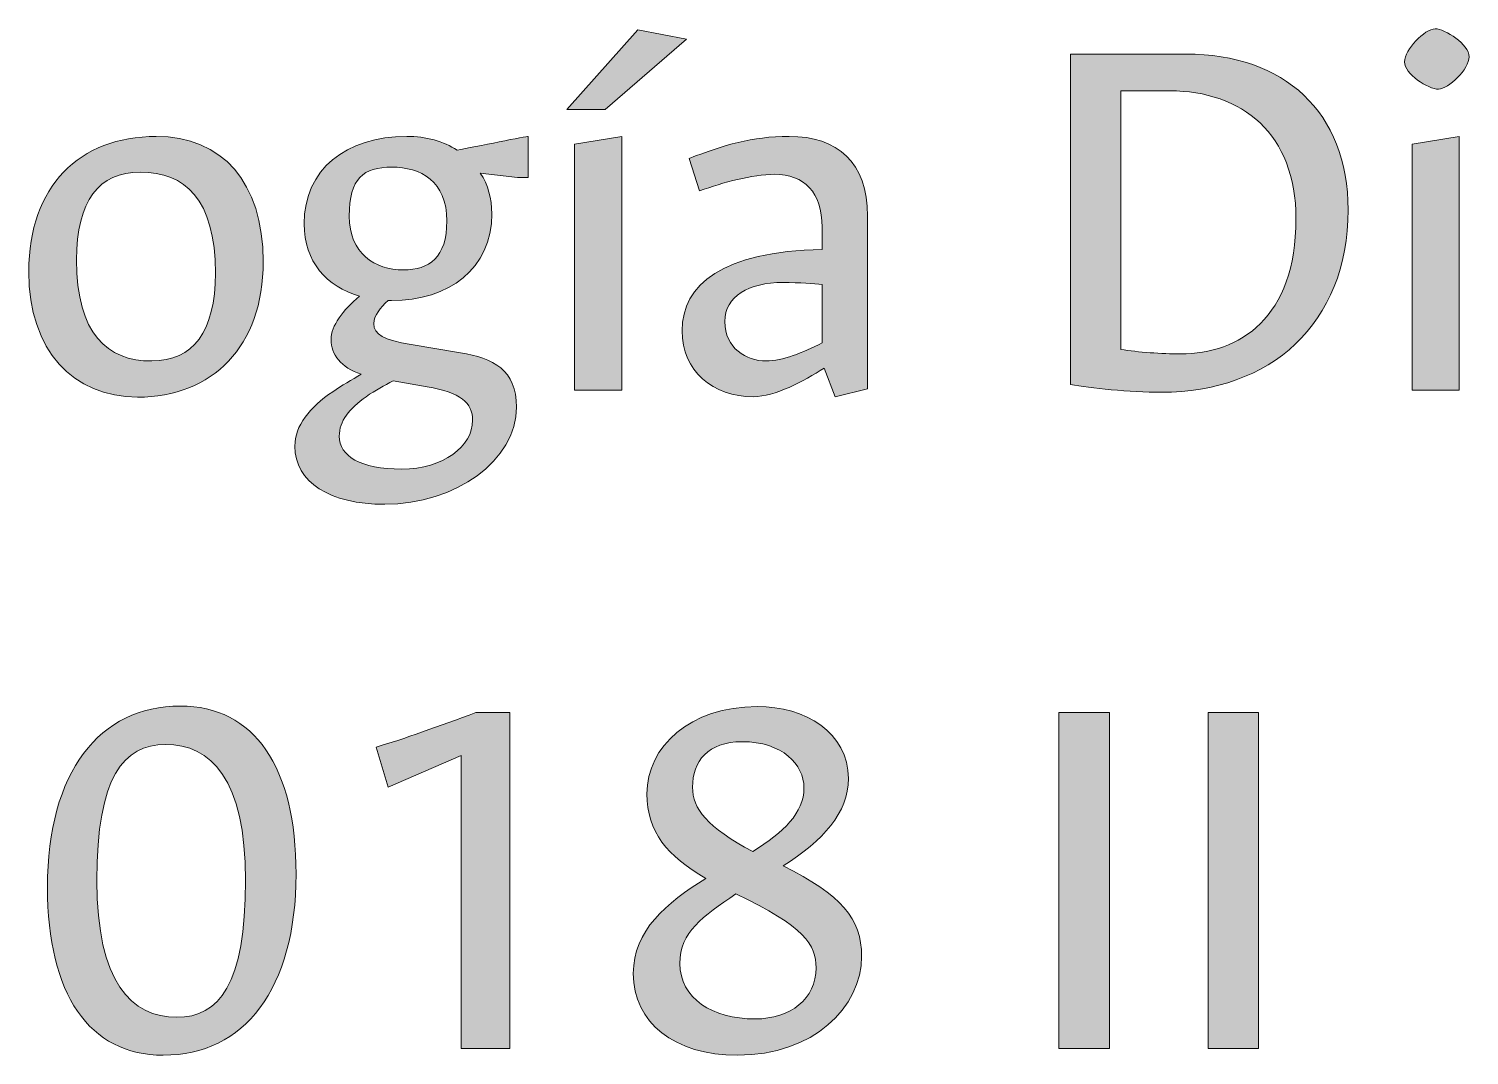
# Model space of a CAD drawing. Header units: inches. Extents: x 5 to 205, y -289 to -24.
# Drawn here: x 86.05 to 92.54, y -75.08 to -70.46 of the extents above; entities that cross this region are included whole.
import ezdxf

# ---------------------------------------------------------------- set-up
doc = ezdxf.new("R2010")
doc.units = ezdxf.units.IN
doc.header["$MEASUREMENT"] = 0
doc.layers.add('Capa 1', color=7, linetype='Continuous')

# ---------------------------------------------------------------- blocks, each defined once
blk = doc.blocks.new('block 16')
at = {"layer": 'Capa 1', "true_color": 0x201815}
h = blk.add_hatch(color=250, dxfattribs=at)
h.dxf.hatch_style = 2
h.paths.add_polyline_path([(88.7953, -70.4653), (89.0152, -70.5072), (88.6495, -70.8234), (88.4766, -70.8234)])
h.paths.add_polyline_path([(88.7236, -72.086), (88.5112, -72.086), (88.5112, -70.9791), (88.7236, -70.9445)])
h = blk.add_hatch(color=250, dxfattribs=at)
h.dxf.hatch_style = 2
edge = h.paths.add_edge_path()
edge.add_spline(control_points=[(92.3856, -70.4603), (92.43, -70.4603), (92.5387, -70.5294), (92.5387, -70.5862), (92.5387, -70.6406), (92.4448, -70.7321), (92.4004, -70.7321), (92.3535, -70.7321), (92.2473, -70.6629), (92.2473, -70.6084), (92.2473, -70.5542), (92.3387, -70.4603), (92.3856, -70.4603)], knot_values=[0, 0, 0, 0, 1, 1, 1, 2, 2, 2, 3, 3, 3, 4, 4, 4, 4], degree=3, periodic=1)
h.paths.add_polyline_path([(92.4943, -70.9445), (92.4943, -72.086), (92.2819, -72.086), (92.2819, -70.9791)])
h = blk.add_hatch(color=250, dxfattribs=at)
h.dxf.hatch_style = 2
edge = h.paths.add_edge_path()
edge.add_spline(control_points=[(91.2647, -70.574), (91.7047, -70.574), (91.9937, -70.8334), (91.9937, -71.2756), (91.9937, -71.7896), (91.6404, -72.0959), (91.1536, -72.0959), (91.0079, -72.0959), (90.8324, -72.0762), (90.7435, -72.0614), (90.7435, -72.0614), (90.7435, -70.574), (90.7435, -70.574), (90.7435, -70.574), (91.2647, -70.574), (91.2647, -70.574)], knot_values=[0, 0, 0, 0, 1, 1, 1, 2, 2, 2, 3, 3, 3, 4, 4, 4, 5, 5, 5, 5], degree=3, periodic=1)
edge = h.paths.add_edge_path()
edge.add_spline(control_points=[(90.9708, -71.9033), (91.0473, -71.9155), (91.1536, -71.9229), (91.2401, -71.9229), (91.5045, -71.9229), (91.7589, -71.7624), (91.7589, -71.3152), (91.7589, -70.9321), (91.5169, -70.7395), (91.1906, -70.7395), (91.1906, -70.7395), (90.9708, -70.7395), (90.9708, -70.7395), (90.9708, -70.7395), (90.9708, -71.9033), (90.9708, -71.9033)], knot_values=[0, 0, 0, 0, 1, 1, 1, 2, 2, 2, 3, 3, 3, 4, 4, 4, 5, 5, 5, 5], degree=3, periodic=1)
h = blk.add_hatch(color=250, dxfattribs=at)
h.dxf.hatch_style = 2
edge = h.paths.add_edge_path()
edge.add_spline(control_points=[(87.6568, -72.5999), (87.4098, -72.5999), (87.2517, -72.5012), (87.2517, -72.338), (87.2517, -72.2466), (87.3184, -72.1627), (87.4221, -72.0934), (87.4617, -72.0662), (87.5085, -72.039), (87.5506, -72.0144), (87.4591, -71.9848), (87.4146, -71.9255), (87.4146, -71.8587), (87.4146, -71.797), (87.4691, -71.7253), (87.5431, -71.6635), (87.3948, -71.6215), (87.2936, -71.508), (87.2936, -71.3374), (87.2936, -71.0928), (87.4815, -70.9445), (87.7557, -70.9445), (87.8422, -70.9445), (87.9212, -70.9667), (87.9829, -71.0063), (88.062, -70.9915), (88.3018, -70.9421), (88.3018, -70.9445), (88.3018, -70.9445), (88.3018, -71.1299), (88.3018, -71.1299), (88.3018, -71.1299), (88.2547, -71.1299), (88.2547, -71.1299), (88.2547, -71.1299), (88.0868, -71.11), (88.0868, -71.11), (88.1214, -71.1619), (88.1386, -71.2237), (88.1386, -71.293), (88.1386, -71.54), (87.9459, -71.6833), (87.6865, -71.6833), (87.6815, -71.6833), (87.6766, -71.6833), (87.6717, -71.6833), (87.637, -71.7153), (87.6074, -71.75), (87.6074, -71.787), (87.6074, -71.8364), (87.6518, -71.8612), (87.7753, -71.8809), (87.7753, -71.8809), (87.9977, -71.9181), (87.9977, -71.9181), (88.1436, -71.9427), (88.2497, -71.9946), (88.2497, -72.1627), (88.2497, -72.4023), (87.9755, -72.5999), (87.6568, -72.5999)], knot_values=[0, 0, 0, 0, 1, 1, 1, 2, 2, 2, 3, 3, 3, 4, 4, 4, 5, 5, 5, 6, 6, 6, 7, 7, 7, 8, 8, 8, 9, 9, 9, 10, 10, 10, 11, 11, 11, 12, 12, 12, 13, 13, 13, 14, 14, 14, 15, 15, 15, 16, 16, 16, 17, 17, 17, 18, 18, 18, 19, 19, 19, 20, 20, 20, 20], degree=3, periodic=1)
edge = h.paths.add_edge_path()
edge.add_spline(control_points=[(88.0522, -72.2219), (88.0522, -72.1429), (87.9977, -72.0959), (87.847, -72.0712), (87.847, -72.0712), (87.6939, -72.044), (87.6939, -72.044), (87.6544, -72.0662), (87.6148, -72.086), (87.5728, -72.1157), (87.4963, -72.1701), (87.4517, -72.2244), (87.4517, -72.2936), (87.4517, -72.3825), (87.5456, -72.4417), (87.7335, -72.4417), (87.9212, -72.4417), (88.0522, -72.338), (88.0522, -72.2219)], knot_values=[0, 0, 0, 0, 1, 1, 1, 2, 2, 2, 3, 3, 3, 4, 4, 4, 5, 5, 5, 6, 6, 6, 6], degree=3, periodic=1)
edge = h.paths.add_edge_path()
edge.add_spline(control_points=[(87.6889, -71.0828), (87.5605, -71.0828), (87.4963, -71.1323), (87.4963, -71.3028), (87.4963, -71.4707), (87.6124, -71.545), (87.7409, -71.545), (87.857, -71.545), (87.9361, -71.4906), (87.9361, -71.325), (87.9361, -71.1447), (87.8174, -71.0828), (87.6889, -71.0828)], knot_values=[0, 0, 0, 0, 1, 1, 1, 2, 2, 2, 3, 3, 3, 4, 4, 4, 4], degree=3, periodic=1)
h = blk.add_hatch(color=250, dxfattribs=at)
h.dxf.hatch_style = 2
edge = h.paths.add_edge_path()
edge.add_spline(control_points=[(86.5432, -72.1181), (86.2542, -72.1157), (86.054, -71.9107), (86.054, -71.5524), (86.054, -71.1693), (86.2814, -70.9445), (86.6273, -70.9445), (86.9237, -70.9445), (87.1091, -71.1497), (87.1091, -71.508), (87.1091, -71.8909), (86.8819, -72.1157), (86.5432, -72.1181)], knot_values=[0, 0, 0, 0, 1, 1, 1, 2, 2, 2, 3, 3, 3, 4, 4, 4, 4], degree=3, periodic=1)
edge = h.paths.add_edge_path()
edge.add_spline(control_points=[(86.5556, -71.1052), (86.3703, -71.1052), (86.269, -71.2336), (86.269, -71.5005), (86.269, -71.834), (86.4075, -71.9551), (86.6075, -71.9551), (86.7928, -71.9551), (86.8941, -71.8242), (86.8941, -71.5598), (86.8941, -71.2261), (86.7558, -71.1052), (86.5556, -71.1052)], knot_values=[0, 0, 0, 0, 1, 1, 1, 2, 2, 2, 3, 3, 3, 4, 4, 4, 4], degree=3, periodic=1)
h = blk.add_hatch(color=250, dxfattribs=at)
h.dxf.hatch_style = 2
edge = h.paths.add_edge_path()
edge.add_spline(control_points=[(89.635, -71.9872), (89.5435, -72.0466), (89.4126, -72.1157), (89.3163, -72.1157), (89.1334, -72.1157), (88.9951, -71.9996), (88.9951, -71.8192), (88.9951, -71.6116), (89.178, -71.4609), (89.6252, -71.4535), (89.6252, -71.4535), (89.6252, -71.3522), (89.6252, -71.3522), (89.6252, -71.1965), (89.5461, -71.115), (89.4102, -71.115), (89.3113, -71.115), (89.1804, -71.1521), (89.0741, -71.1891), (89.0741, -71.1891), (89.0273, -71.0434), (89.0273, -71.0434), (89.1828, -70.9841), (89.3089, -70.9445), (89.4769, -70.9445), (89.6943, -70.9445), (89.8302, -71.0606), (89.8302, -71.3028), (89.8302, -71.3028), (89.8302, -72.081), (89.8302, -72.081), (89.8302, -72.081), (89.6844, -72.1157), (89.6844, -72.1157), (89.6844, -72.1157), (89.635, -71.9872), (89.635, -71.9872)], knot_values=[0, 0, 0, 0, 1, 1, 1, 2, 2, 2, 3, 3, 3, 4, 4, 4, 5, 5, 5, 6, 6, 6, 7, 7, 7, 8, 8, 8, 9, 9, 9, 10, 10, 10, 11, 11, 11, 12, 12, 12, 12], degree=3, periodic=1)
edge = h.paths.add_edge_path()
edge.add_spline(control_points=[(89.6252, -71.8735), (89.6252, -71.8735), (89.6252, -71.6116), (89.6252, -71.6116), (89.5882, -71.6067), (89.5263, -71.6018), (89.4497, -71.6018), (89.2941, -71.6018), (89.1878, -71.6635), (89.1878, -71.7772), (89.1878, -71.8983), (89.2841, -71.9551), (89.3732, -71.9551), (89.4473, -71.9551), (89.5387, -71.9181), (89.6252, -71.8735)], knot_values=[0, 0, 0, 0, 1, 1, 1, 2, 2, 2, 3, 3, 3, 4, 4, 4, 5, 5, 5, 5], degree=3, periodic=1)
h = blk.add_hatch(color=250, dxfattribs=at)
h.dxf.hatch_style = 2
edge = h.paths.add_edge_path()
edge.add_spline(control_points=[(86.6593, -75.079), (86.3258, -75.079), (86.1379, -74.8047), (86.1379, -74.3229), (86.1379, -73.8041), (86.3727, -73.5077), (86.736, -73.5077), (87.0694, -73.5077), (87.2572, -73.7819), (87.2572, -74.2637), (87.2572, -74.7825), (87.0224, -75.079), (86.6593, -75.079)], knot_values=[0, 0, 0, 0, 1, 1, 1, 2, 2, 2, 3, 3, 3, 4, 4, 4, 4], degree=3, periodic=1)
edge = h.paths.add_edge_path()
edge.add_spline(control_points=[(86.6691, -73.6806), (86.4814, -73.6806), (86.3603, -73.8239), (86.3603, -74.2933), (86.3603, -74.7503), (86.516, -74.9084), (86.721, -74.9084), (86.9089, -74.9084), (87.0298, -74.7627), (87.0298, -74.2933), (87.0298, -73.8361), (86.8743, -73.6806), (86.6691, -73.6806)], knot_values=[0, 0, 0, 0, 1, 1, 1, 2, 2, 2, 3, 3, 3, 4, 4, 4, 4], degree=3, periodic=1)
h = blk.add_hatch(color=250, dxfattribs=at)
h.dxf.hatch_style = 2
edge = h.paths.add_edge_path()
edge.add_spline(control_points=[(88.7755, -74.7109), (88.7755, -74.5181), (88.9236, -74.3946), (89.1015, -74.2833), (88.9286, -74.182), (88.8371, -74.0759), (88.8371, -73.9028), (88.8371, -73.6904), (89.0299, -73.5101), (89.3337, -73.5101), (89.5487, -73.5101), (89.7439, -73.6262), (89.7439, -73.8337), (89.7439, -73.9895), (89.6304, -74.113), (89.4498, -74.2266), (89.7118, -74.3576), (89.8033, -74.4638), (89.8033, -74.6342), (89.8033, -74.864), (89.5857, -75.079), (89.2449, -75.079), (88.9606, -75.079), (88.7755, -74.9332), (88.7755, -74.7109)], knot_values=[0, 0, 0, 0, 1, 1, 1, 2, 2, 2, 3, 3, 3, 4, 4, 4, 5, 5, 5, 6, 6, 6, 7, 7, 7, 8, 8, 8, 8], degree=3, periodic=1)
edge = h.paths.add_edge_path()
edge.add_spline(control_points=[(89.5981, -74.6861), (89.5981, -74.5824), (89.5487, -74.5009), (89.2374, -74.3526), (89.0867, -74.4564), (88.9854, -74.5231), (88.9854, -74.6664), (88.9854, -74.8245), (89.1312, -74.9158), (89.3239, -74.9158), (89.4845, -74.9158), (89.5981, -74.8245), (89.5981, -74.6861)], knot_values=[0, 0, 0, 0, 1, 1, 1, 2, 2, 2, 3, 3, 3, 4, 4, 4, 4], degree=3, periodic=1)
edge = h.paths.add_edge_path()
edge.add_spline(control_points=[(89.3141, -74.1624), (89.4524, -74.0759), (89.5437, -73.9895), (89.5437, -73.8758), (89.5437, -73.7719), (89.4474, -73.6682), (89.2647, -73.6682), (89.1114, -73.6682), (89.0423, -73.7571), (89.0423, -73.8732), (89.0423, -73.9696), (89.1065, -74.0535), (89.3141, -74.1624)], knot_values=[0, 0, 0, 0, 1, 1, 1, 2, 2, 2, 3, 3, 3, 4, 4, 4, 4], degree=3, periodic=1)
h = blk.add_hatch(color=250, dxfattribs=at)
h.dxf.hatch_style = 2
edge = h.paths.add_edge_path()
edge.add_spline(control_points=[(88.0003, -75.0493), (88.0003, -75.0493), (88.0003, -73.7299), (88.0003, -73.7299), (88.0003, -73.7299), (87.6717, -73.8732), (87.6717, -73.8732), (87.6717, -73.8732), (87.6174, -73.6928), (87.6174, -73.6928), (87.7385, -73.6582), (87.904, -73.5965), (88.067, -73.5373), (88.067, -73.5373), (88.2203, -73.5373), (88.2203, -73.5373), (88.2203, -73.5373), (88.2203, -75.0493), (88.2203, -75.0493), (88.2203, -75.0493), (88.0003, -75.0493), (88.0003, -75.0493)], knot_values=[0, 0, 0, 0, 1, 1, 1, 2, 2, 2, 3, 3, 3, 4, 4, 4, 5, 5, 5, 6, 6, 6, 7, 7, 7, 7], degree=3, periodic=1)
h = blk.add_hatch(color=250, dxfattribs=at)
h.dxf.hatch_style = 2
h.paths.add_polyline_path([(90.919, -75.0493), (90.6916, -75.0493), (90.6916, -73.5373), (90.919, -73.5373)])
h = blk.add_hatch(color=250, dxfattribs=at)
h.dxf.hatch_style = 2
h.paths.add_polyline_path([(91.5908, -75.0493), (91.3634, -75.0493), (91.3634, -73.5373), (91.5908, -73.5373)])
at = {"layer": 'Capa 1', "lineweight": 0}
for points in [[(88.7953, -70.4653), (89.0152, -70.5072), (88.6495, -70.8234), (88.4766, -70.8234), (88.7953, -70.4653)], [(88.7236, -72.086), (88.5112, -72.086), (88.5112, -70.9791), (88.7236, -70.9445), (88.7236, -72.086)], [(92.4943, -70.9445), (92.4943, -72.086), (92.2819, -72.086), (92.2819, -70.9791), (92.4943, -70.9445)], [(90.919, -75.0493), (90.6916, -75.0493), (90.6916, -73.5373), (90.919, -73.5373), (90.919, -75.0493)], [(91.5908, -75.0493), (91.3634, -75.0493), (91.3634, -73.5373), (91.5908, -73.5373), (91.5908, -75.0493)]]:
    blk.add_lwpolyline(points, dxfattribs=at)
for points, knots in [([(92.3856, -70.4603), (92.43, -70.4603), (92.5387, -70.5294), (92.5387, -70.5862), (92.5387, -70.6406), (92.4448, -70.7321), (92.4004, -70.7321), (92.3535, -70.7321), (92.2473, -70.6629), (92.2473, -70.6084), (92.2473, -70.5542), (92.3387, -70.4603), (92.3856, -70.4603)], [0, 0, 0, 0, 1, 1, 1, 2, 2, 2, 3, 3, 3, 4, 4, 4, 4]), ([(91.2647, -70.574), (91.7047, -70.574), (91.9937, -70.8334), (91.9937, -71.2756), (91.9937, -71.7896), (91.6404, -72.0959), (91.1536, -72.0959), (91.0079, -72.0959), (90.8324, -72.0762), (90.7435, -72.0614), (90.7435, -72.0614), (90.7435, -70.574), (90.7435, -70.574), (90.7435, -70.574), (91.2647, -70.574), (91.2647, -70.574)], [0, 0, 0, 0, 1, 1, 1, 2, 2, 2, 3, 3, 3, 4, 4, 4, 5, 5, 5, 5]), ([(90.9708, -71.9033), (91.0473, -71.9155), (91.1536, -71.9229), (91.2401, -71.9229), (91.5045, -71.9229), (91.7589, -71.7624), (91.7589, -71.3152), (91.7589, -70.9321), (91.5169, -70.7395), (91.1906, -70.7395), (91.1906, -70.7395), (90.9708, -70.7395), (90.9708, -70.7395), (90.9708, -70.7395), (90.9708, -71.9033), (90.9708, -71.9033)], [0, 0, 0, 0, 1, 1, 1, 2, 2, 2, 3, 3, 3, 4, 4, 4, 5, 5, 5, 5]), ([(87.6568, -72.5999), (87.4098, -72.5999), (87.2517, -72.5012), (87.2517, -72.338), (87.2517, -72.2466), (87.3184, -72.1627), (87.4221, -72.0934), (87.4617, -72.0662), (87.5085, -72.039), (87.5506, -72.0144), (87.4591, -71.9848), (87.4146, -71.9255), (87.4146, -71.8587), (87.4146, -71.797), (87.4691, -71.7253), (87.5431, -71.6635), (87.3948, -71.6215), (87.2936, -71.508), (87.2936, -71.3374), (87.2936, -71.0928), (87.4815, -70.9445), (87.7557, -70.9445), (87.8422, -70.9445), (87.9212, -70.9667), (87.9829, -71.0063), (88.062, -70.9915), (88.3018, -70.9421), (88.3018, -70.9445), (88.3018, -70.9445), (88.3018, -71.1299), (88.3018, -71.1299), (88.3018, -71.1299), (88.2547, -71.1299), (88.2547, -71.1299), (88.2547, -71.1299), (88.0868, -71.11), (88.0868, -71.11), (88.1214, -71.1619), (88.1386, -71.2237), (88.1386, -71.293), (88.1386, -71.54), (87.9459, -71.6833), (87.6865, -71.6833), (87.6815, -71.6833), (87.6766, -71.6833), (87.6717, -71.6833), (87.637, -71.7153), (87.6074, -71.75), (87.6074, -71.787), (87.6074, -71.8364), (87.6518, -71.8612), (87.7753, -71.8809), (87.7753, -71.8809), (87.9977, -71.9181), (87.9977, -71.9181), (88.1436, -71.9427), (88.2497, -71.9946), (88.2497, -72.1627), (88.2497, -72.4023), (87.9755, -72.5999), (87.6568, -72.5999)], [0, 0, 0, 0, 1, 1, 1, 2, 2, 2, 3, 3, 3, 4, 4, 4, 5, 5, 5, 6, 6, 6, 7, 7, 7, 8, 8, 8, 9, 9, 9, 10, 10, 10, 11, 11, 11, 12, 12, 12, 13, 13, 13, 14, 14, 14, 15, 15, 15, 16, 16, 16, 17, 17, 17, 18, 18, 18, 19, 19, 19, 20, 20, 20, 20]), ([(86.5432, -72.1181), (86.2542, -72.1157), (86.054, -71.9107), (86.054, -71.5524), (86.054, -71.1693), (86.2814, -70.9445), (86.6273, -70.9445), (86.9237, -70.9445), (87.1091, -71.1497), (87.1091, -71.508), (87.1091, -71.8909), (86.8819, -72.1157), (86.5432, -72.1181)], [0, 0, 0, 0, 1, 1, 1, 2, 2, 2, 3, 3, 3, 4, 4, 4, 4]), ([(89.635, -71.9872), (89.5435, -72.0466), (89.4126, -72.1157), (89.3163, -72.1157), (89.1334, -72.1157), (88.9951, -71.9996), (88.9951, -71.8192), (88.9951, -71.6116), (89.178, -71.4609), (89.6252, -71.4535), (89.6252, -71.4535), (89.6252, -71.3522), (89.6252, -71.3522), (89.6252, -71.1965), (89.5461, -71.115), (89.4102, -71.115), (89.3113, -71.115), (89.1804, -71.1521), (89.0741, -71.1891), (89.0741, -71.1891), (89.0273, -71.0434), (89.0273, -71.0434), (89.1828, -70.9841), (89.3089, -70.9445), (89.4769, -70.9445), (89.6943, -70.9445), (89.8302, -71.0606), (89.8302, -71.3028), (89.8302, -71.3028), (89.8302, -72.081), (89.8302, -72.081), (89.8302, -72.081), (89.6844, -72.1157), (89.6844, -72.1157), (89.6844, -72.1157), (89.635, -71.9872), (89.635, -71.9872)], [0, 0, 0, 0, 1, 1, 1, 2, 2, 2, 3, 3, 3, 4, 4, 4, 5, 5, 5, 6, 6, 6, 7, 7, 7, 8, 8, 8, 9, 9, 9, 10, 10, 10, 11, 11, 11, 12, 12, 12, 12]), ([(86.5556, -71.1052), (86.3703, -71.1052), (86.269, -71.2336), (86.269, -71.5005), (86.269, -71.834), (86.4075, -71.9551), (86.6075, -71.9551), (86.7928, -71.9551), (86.8941, -71.8242), (86.8941, -71.5598), (86.8941, -71.2261), (86.7558, -71.1052), (86.5556, -71.1052)], [0, 0, 0, 0, 1, 1, 1, 2, 2, 2, 3, 3, 3, 4, 4, 4, 4]), ([(87.6889, -71.0828), (87.5605, -71.0828), (87.4963, -71.1323), (87.4963, -71.3028), (87.4963, -71.4707), (87.6124, -71.545), (87.7409, -71.545), (87.857, -71.545), (87.9361, -71.4906), (87.9361, -71.325), (87.9361, -71.1447), (87.8174, -71.0828), (87.6889, -71.0828)], [0, 0, 0, 0, 1, 1, 1, 2, 2, 2, 3, 3, 3, 4, 4, 4, 4]), ([(89.6252, -71.8735), (89.6252, -71.8735), (89.6252, -71.6116), (89.6252, -71.6116), (89.5882, -71.6067), (89.5263, -71.6018), (89.4497, -71.6018), (89.2941, -71.6018), (89.1878, -71.6635), (89.1878, -71.7772), (89.1878, -71.8983), (89.2841, -71.9551), (89.3732, -71.9551), (89.4473, -71.9551), (89.5387, -71.9181), (89.6252, -71.8735)], [0, 0, 0, 0, 1, 1, 1, 2, 2, 2, 3, 3, 3, 4, 4, 4, 5, 5, 5, 5]), ([(88.0522, -72.2219), (88.0522, -72.1429), (87.9977, -72.0959), (87.847, -72.0712), (87.847, -72.0712), (87.6939, -72.044), (87.6939, -72.044), (87.6544, -72.0662), (87.6148, -72.086), (87.5728, -72.1157), (87.4963, -72.1701), (87.4517, -72.2244), (87.4517, -72.2936), (87.4517, -72.3825), (87.5456, -72.4417), (87.7335, -72.4417), (87.9212, -72.4417), (88.0522, -72.338), (88.0522, -72.2219)], [0, 0, 0, 0, 1, 1, 1, 2, 2, 2, 3, 3, 3, 4, 4, 4, 5, 5, 5, 6, 6, 6, 6]), ([(86.6593, -75.079), (86.3258, -75.079), (86.1379, -74.8047), (86.1379, -74.3229), (86.1379, -73.8041), (86.3727, -73.5077), (86.736, -73.5077), (87.0694, -73.5077), (87.2572, -73.7819), (87.2572, -74.2637), (87.2572, -74.7825), (87.0224, -75.079), (86.6593, -75.079)], [0, 0, 0, 0, 1, 1, 1, 2, 2, 2, 3, 3, 3, 4, 4, 4, 4]), ([(88.7755, -74.7109), (88.7755, -74.5181), (88.9236, -74.3946), (89.1015, -74.2833), (88.9286, -74.182), (88.8371, -74.0759), (88.8371, -73.9028), (88.8371, -73.6904), (89.0299, -73.5101), (89.3337, -73.5101), (89.5487, -73.5101), (89.7439, -73.6262), (89.7439, -73.8337), (89.7439, -73.9895), (89.6304, -74.113), (89.4498, -74.2266), (89.7118, -74.3576), (89.8033, -74.4638), (89.8033, -74.6342), (89.8033, -74.864), (89.5857, -75.079), (89.2449, -75.079), (88.9606, -75.079), (88.7755, -74.9332), (88.7755, -74.7109)], [0, 0, 0, 0, 1, 1, 1, 2, 2, 2, 3, 3, 3, 4, 4, 4, 5, 5, 5, 6, 6, 6, 7, 7, 7, 8, 8, 8, 8]), ([(88.0003, -75.0493), (88.0003, -75.0493), (88.0003, -73.7299), (88.0003, -73.7299), (88.0003, -73.7299), (87.6717, -73.8732), (87.6717, -73.8732), (87.6717, -73.8732), (87.6174, -73.6928), (87.6174, -73.6928), (87.7385, -73.6582), (87.904, -73.5965), (88.067, -73.5373), (88.067, -73.5373), (88.2203, -73.5373), (88.2203, -73.5373), (88.2203, -73.5373), (88.2203, -75.0493), (88.2203, -75.0493), (88.2203, -75.0493), (88.0003, -75.0493), (88.0003, -75.0493)], [0, 0, 0, 0, 1, 1, 1, 2, 2, 2, 3, 3, 3, 4, 4, 4, 5, 5, 5, 6, 6, 6, 7, 7, 7, 7]), ([(86.6691, -73.6806), (86.4814, -73.6806), (86.3603, -73.8239), (86.3603, -74.2933), (86.3603, -74.7503), (86.516, -74.9084), (86.721, -74.9084), (86.9089, -74.9084), (87.0298, -74.7627), (87.0298, -74.2933), (87.0298, -73.8361), (86.8743, -73.6806), (86.6691, -73.6806)], [0, 0, 0, 0, 1, 1, 1, 2, 2, 2, 3, 3, 3, 4, 4, 4, 4]), ([(89.3141, -74.1624), (89.4524, -74.0759), (89.5437, -73.9895), (89.5437, -73.8758), (89.5437, -73.7719), (89.4474, -73.6682), (89.2647, -73.6682), (89.1114, -73.6682), (89.0423, -73.7571), (89.0423, -73.8732), (89.0423, -73.9696), (89.1065, -74.0535), (89.3141, -74.1624)], [0, 0, 0, 0, 1, 1, 1, 2, 2, 2, 3, 3, 3, 4, 4, 4, 4]), ([(89.5981, -74.6861), (89.5981, -74.5824), (89.5487, -74.5009), (89.2374, -74.3526), (89.0867, -74.4564), (88.9854, -74.5231), (88.9854, -74.6664), (88.9854, -74.8245), (89.1312, -74.9158), (89.3239, -74.9158), (89.4845, -74.9158), (89.5981, -74.8245), (89.5981, -74.6861)], [0, 0, 0, 0, 1, 1, 1, 2, 2, 2, 3, 3, 3, 4, 4, 4, 4])]:
    blk.add_open_spline(points, degree=3, knots=knots, dxfattribs=at)

msp = doc.modelspace()

# ---------------------------------------------------------------- block references
at = {"layer": 'Capa 1'}
msp.add_blockref('block 16', (0, 0), dxfattribs=at)

doc.saveas('drawing.dxf')
